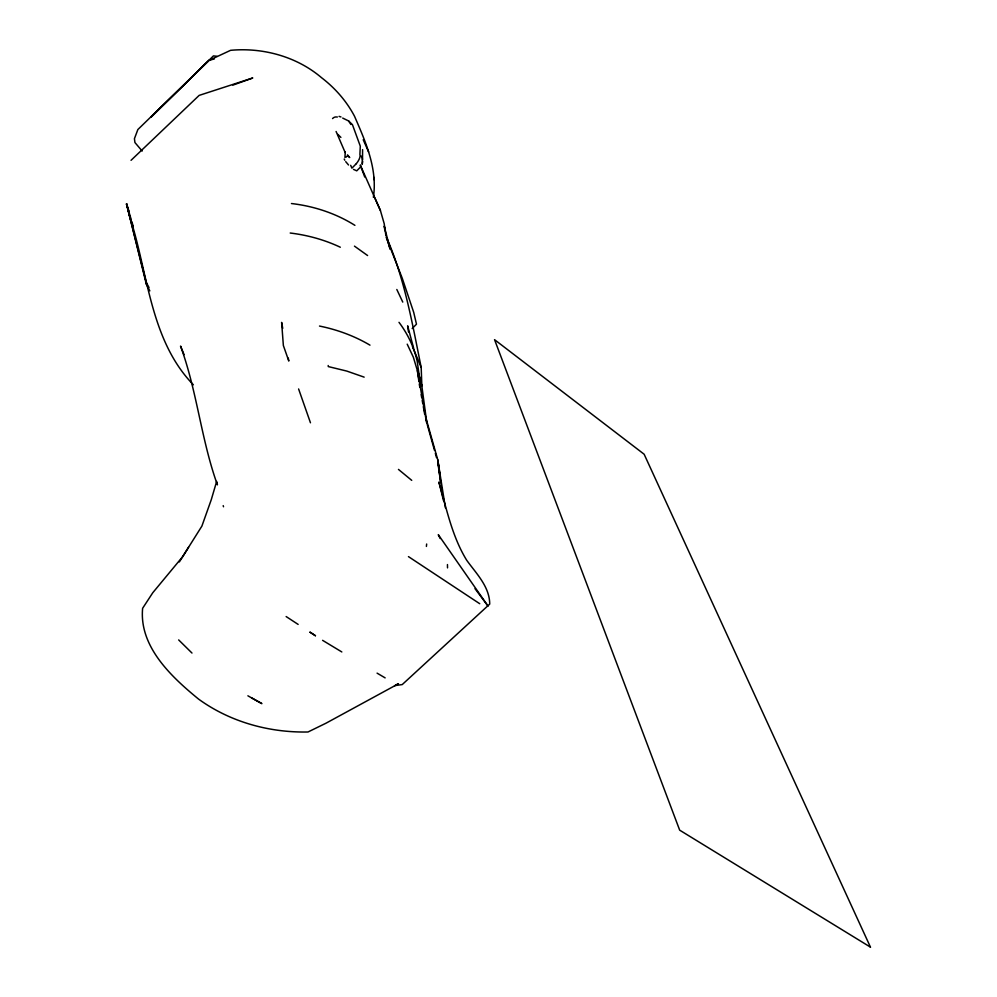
<?xml version="1.0" encoding="UTF-8"?>
<svg xmlns="http://www.w3.org/2000/svg" width="997" height="997" viewBox="0 0 997 997"><rect width="100%" height="100%" fill="white"/><g stroke="black" fill="none" stroke-linecap="round" stroke-linejoin="round"><path stroke-width="1.5" d="M447.528 567.879L447.454 564.564M362.123 164.418L362.372 158.448M373.389 197.294C377.676 168.717 365.587 141.736 354.496 116.2C346.52 101.096 335.079 88.048 321.533 77.691C296.707 56.517 262.759 47.32 230.581 50.324L209.058 60.343L137.86 129.548L134.433 138.683L134.931 142.546L142.172 151.033M373.987 179.659L374.087 177.416M362.522 159.944L362.584 149.612M344.937 157.514L345.249 152.018M426.404 546.431L426.654 544.013M362.372 163.595L362.721 161.377M179.36 561.922L188.533 547.341M346.171 157.115L347.455 155.819L349.174 156.978M412.185 328.561L416.484 324.175L413.693 312.31L402.227 278.188L386.101 237.024M356.353 163.633L351.904 168.157L350.695 165.328M360.752 166.798L356.752 170.836L353.511 169.39M360.69 166.823L360.49 166.05M131.043 160.318L199.163 95.388L252.764 77.978L232.874 85.131M395.846 685.014L398.464 683.755L325.932 723.236L308.011 731.985C269.252 732.783 230.07 721.965 198.54 699.071C171.384 676.851 138.957 646.617 142.621 608.295L152.765 592.754L182.688 556.638L201.893 526.104L211.277 499.684L216.648 481.439L217.408 484.841C201.132 439.59 197.107 391.111 180.532 346.084L184.071 354.62M214.405 58.898L209.058 60.343L151.232 116.936L213.42 55.894L216.997 56.306M394.538 685.649L402.227 684.578L489.726 604.082C489.589 586.548 476.23 573.524 466.658 560.189C452.015 536.311 446.519 508.607 438.904 482.037L443.54 500.731M337.372 117.01L335.59 116.961A8.524 6.505 69.8 0 0 332.562 118.568M364.154 377.14L346.769 371.071L328.287 366.572L328.2 365.513M339.055 116.375L340.962 116.948M342.694 118.082L348.614 120.961L352.44 124.662L360.291 146.148L359.905 154.473A9.472 3.726 -50.9 0 1 356.365 163.645M247.892 695.806L261.887 703.633L252.004 698.112M377.078 673.137L385.141 677.885M322.592 640.336L341.821 651.951M479.719 603.708L408.446 556.613M286.139 616.557L298.14 624.409M354.458 246.134L367.594 255.531M398.464 469.413L411.724 480.355M178.675 639.924L191.972 653.047M337.871 134.371L340.899 137.412M349.735 157.563L347.455 154.847M348.539 164.991L345.722 161.651M193.381 384.817C149.837 339.902 148.179 273.078 129.772 216.823L126.532 203.862L128.925 211.127M348.614 120.961L350.956 124.525M475.008 588.679L488.044 606.101L438.281 534.654L440.175 538.53M130.968 218.742L126.532 203.862L146.173 282.263L149.002 287.535M126.532 203.862L146.31 284.12L149.824 290.862M361.313 156.068L362.21 157.937M344.214 159.059L344.763 160.218M396.818 289.479L402.763 302.079M407.212 344.164L413.344 357.2L417.382 370.61L426.566 422.504M360.291 165.041L364.74 177.005M374.785 197.842L380.418 210.529L384.194 223.652L385.889 235.541M363.22 139.73L368.616 151.955M360.44 165.415L380.418 210.529M336.089 131.492L345.224 152.641M412.496 346.595L421.195 367.482L421.843 386.013L426.828 423.015M439.203 472.341L440.799 482.722M298.601 388.967L310.466 422.778M131.853 221.72L133.187 226.182M390.026 249.051L386.861 238.246C404.857 279.484 412.322 323.738 421.195 367.482M425.956 418.179L437.795 459.929L445.397 507.822M427.227 424.46L434.518 450.432M435.328 453.323L436.536 457.648M223.203 505.641L223.515 506.763M413.605 348.04L407.636 325.832L408.508 331.964M418.279 372.554L421.843 386.013L419.164 375.37L417.257 361.587A146.883 115.702 -1 0 0 398.999 322.33M390.039 248.752L384.244 226.207L384.879 230.594M282.737 328.349L281.628 322.405L283.36 345.51L288.806 361.039L288.258 358.073M419.288 384.194L419.824 387.185M421.17 394.65L421.706 397.629M422.242 400.62L422.778 403.598M423.326 406.651L424.697 414.291M439.739 473.637L437.795 459.929L440.699 482.698M417.382 370.61L418.865 381.178M438.244 465.325L438.83 469.537M441.085 485.738L441.671 490.287L441.148 485.751M146.173 282.263L146.31 284.12M319.501 326.056A153.575 122.407 -6.4 0 1 369.974 345.149M290.202 233.024A143.119 116.412 -2.6 0 1 340.313 247.231M291.46 203.538A140.378 116.985 -4.2 0 1 354.907 225.347M315.438 635.725L310.03 632.185L315.438 635.725M870.468 947.15L679.68 830.165L494.549 339.665L644.137 454.233L870.468 947.15"/></g></svg>
